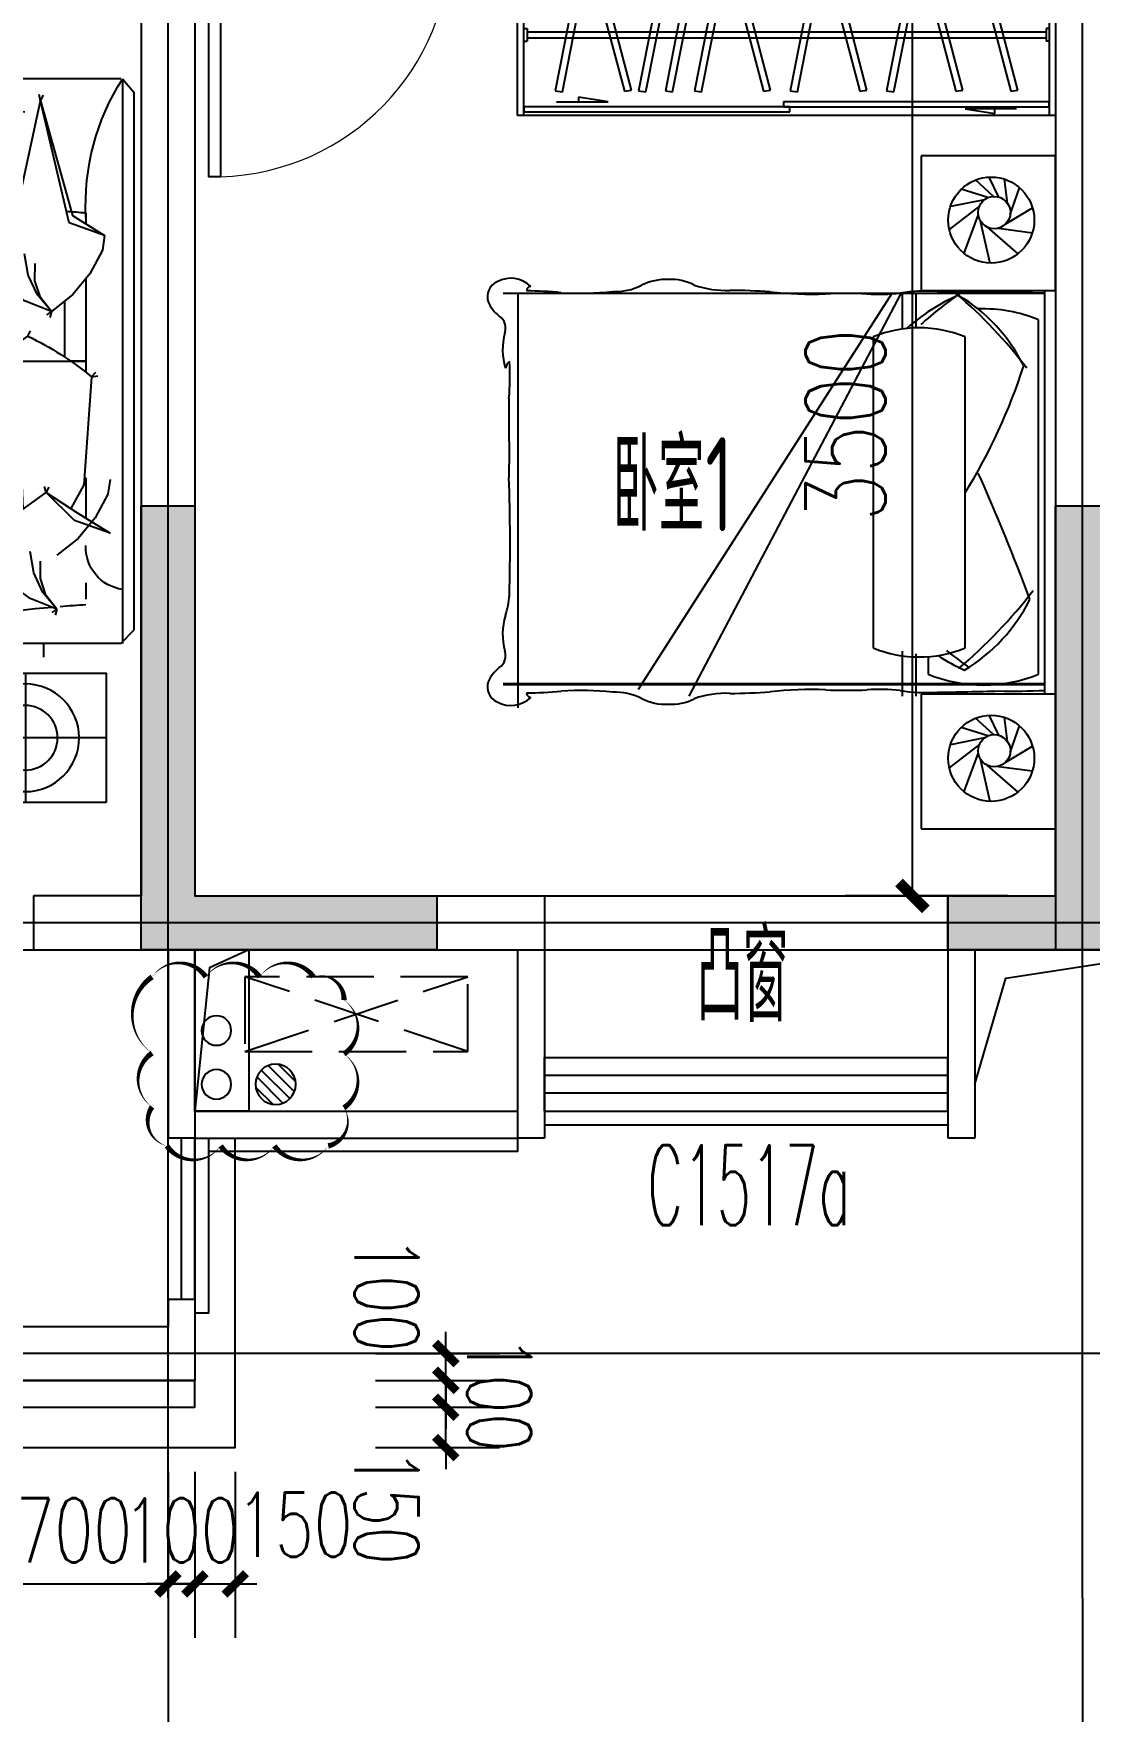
# Model space of a CAD drawing. Extents: x -129588 to 17450, y 1144 to 109436.
# Drawn here: x -34414 to -30488, y 12868 to 19103 of the extents above; entities that cross this region are included whole.
import ezdxf

# ---------------------------------------------------------------- set-up
doc = ezdxf.new("R2010")
doc.units = 0
doc.header["$LTSCALE"] = 1000
doc.header["$MEASUREMENT"] = 0
doc.linetypes.add('DASH', pattern=[0.35, 0.25, -0.1])
for name, color, linetype in [('_S-YS(雨水管)', 3, 'Continuous'), ('_S-空调立管', 7, 'Continuous'), ('A-外装饰线脚', 7, 'Continuous'), ('A-洞口', 105, 'Continuous'), ('A-看线', 105, 'Continuous'), ('A-空调室外机', 5, 'DASH'), ('A-第三道尺寸线', 105, 'Continuous'), ('A-线脚看线', 9, 'Continuous'), ('AE-FLOR', 151, 'Continuous'), ('AXIS', 3, 'Continuous'), ('DOTE', 16, 'Continuous'), ('NL', 5, 'Continuous'), ('PUB_HATCH', 8, 'Continuous'), ('PUB_TEXT', 7, 'Continuous'), ('WALL', 2, 'Continuous'), ('WINDOW', 4, 'Continuous'), ('WINDOW_TEXT', 7, 'Continuous'), ('剪力墙', 6, 'Continuous'), ('栏杆', 142, 'Continuous')]:
    doc.layers.add(name, color=color, linetype=linetype)
for name, color, linetype, plot in [('A-area(算全面积)', 21, 'Continuous', False), ('A-area(算半面积)', 23, 'Continuous', False), ('A-FUR', 8, 'Continuous', False), ('Q20160530修改', 20, 'Continuous', False)]:
    doc.layers.add(name, color=color, linetype=linetype, plot=plot)
doc.layers.add('A-第四道尺寸线(线脚尺寸)', color=105, linetype='Continuous', lineweight=5)
doc.styles.add('_TCH_DIM_T3', font='SIMPLEX.shx', dxfattribs={"width": 0.705882, "bigfont": 'GBCBIG.shx'})
doc.styles.add('_TCH_WINDOW', font='SIMPLEX.shx', dxfattribs={"width": 0.7, "height": 3.5, "bigfont": 'GBCBIG.shx'})
doc.styles.get("Standard").update_dxf_attribs({"font": 'gbenor.shx', "width": 0.7, "bigfont": 'gbcbig.shx'})
doc.dimstyles.new('_TCH_ARCH&&100', dxfattribs={"dimtxt": 297.5, "dimasz": 100, "dimexe": 250, "dimexo": 300, "dimgap": 100, "dimtad": 1, "dimdec": 0, "dimzin": 0, "dimdsep": 46, "dimtxsty": '_TCH_DIM_T3', "dimblk": 'ARCHTICK', "dimcen": 0.09, "dimclrt": 7, "dimazin": 2, "dimtfac": 1, "dimtdec": 0, "dimtix": 1, "dimtmove": 2, "dimatfit": 3, "dimfxl": 0, "dimtolj": 1, "dimtzin": 0, "dimarcsym": 0})
doc.dimstyles.new('_TCH_ARCH&&80', dxfattribs={"dimtxt": 238, "dimasz": 80, "dimexe": 200, "dimexo": 240, "dimgap": 80, "dimtad": 1, "dimdec": 0, "dimzin": 0, "dimdsep": 46, "dimtxsty": '_TCH_DIM_T3', "dimblk": 'ARCHTICK', "dimcen": 0.09, "dimclrt": 7, "dimazin": 2, "dimtfac": 1, "dimtdec": 0, "dimtix": 1, "dimtmove": 2, "dimatfit": 3, "dimfxl": 0, "dimtolj": 1, "dimtzin": 0, "dimarcsym": 0})

# ---------------------------------------------------------------- blocks, each defined once
blk = doc.blocks.new('jgjlq030328')
at = {"layer": 'PUB_HATCH'}
for points in [[(-280335, 9661.9), (-280135, 9661.9), (-280135, 8211.9), (-279235, 8211.9), (-279235, 8011.9), (-280335, 8011.9)], [(-277335, 8011.9), (-277335, 8211.9), (-276935, 8211.9), (-276935, 9661.9), (-276735, 9661.9), (-276735, 8211.9), (-276335, 8211.9), (-276335, 8011.9)]]:
    blk.add_hatch(color=256, dxfattribs=at).paths.add_polyline_path(points)
at = {"layer": '剪力墙'}
blk.add_lwpolyline([(-280335, 9661.9), (-280135, 9661.9), (-280135, 8211.9), (-279235, 8211.9), (-279235, 8011.9), (-280335, 8011.9)], close=True, dxfattribs=at)
for points in [[(-277335, 8011.9), (-277335, 8211.9), (-276935, 8211.9), (-276935, 9661.9), (-276735, 9661.9), (-276735, 8211.9), (-276335, 8211.9), (-276335, 8011.9), (-277335, 8011.9), (-276735, 8011.9)], [(-280335, 8211.9), (-280335, 8211.9)]]:
    blk.add_lwpolyline(points, dxfattribs=at)
blk = doc.blocks.new('zhouxianssceng0329')
at = {"layer": 'DOTE'}
for p, q in [((-33913.7, 132089.9), (-33913.7, 156469.4)), ((-30513.7, 132089.9), (-30513.7, 143398.2)), ((5501.3, 134598.2), (-44988.6, 134598.2)), ((5501.3, 132998.2), (-44988.6, 132998.2))]:
    blk.add_line(p, q, dxfattribs=at)
blk = doc.blocks.new('ktswaj')
at = {"linetype": 'DASH'}
blk.add_lwpolyline([(15990.1, 179082.6), (15990.1, 178253.3), (16268.4, 178253.3), (16268.4, 179082.6)], close=True, dxfattribs=at)
for points in [[(15990.1, 179082.6), (16268.4, 178253.3)], [(15990.1, 178253.3), (16268.4, 179082.6)]]:
    blk.add_lwpolyline(points, dxfattribs=at)
blk = doc.blocks.new('u5g')
at = {"color": 8, "linetype": 'DASH', "ltscale": 20}
for p, q in [((10502.8, 151826.4), (10512.8, 151826.4)), ((10512.8, 151826.4), (10512.8, 151776.4)), ((12177.7, 151813.9), (10512.8, 151813.9)), ((12187.8, 151826.4), (12177.7, 151826.4)), ((12177.7, 151826.4), (12177.7, 151776.4)), ((10502.8, 151776.4), (10512.8, 151776.4)), ((12177.7, 151788.9), (10512.8, 151788.9)), ((12187.8, 151776.4), (12177.7, 151776.4))]:
    blk.add_line(p, q, dxfattribs=at)
at = {"color": 8, "ltscale": 20}
for p, q in [((11917.6, 151531.4), (12012.7, 151550.3)), ((12012.7, 151550.3), (12012.7, 151531.4)), ((10607.7, 151503.4), (10772.9, 151503.4)), ((10772.9, 151503.4), (10677.8, 151484.5)), ((10677.8, 151484.5), (10677.8, 151503.4)), ((12082.8, 151531.4), (11917.6, 151531.4))]:
    blk.add_line(p, q, dxfattribs=at)
at = {"linetype": 'DASH', "ltscale": 20}
for points in [[(12207.8, 152126.4), (10482.8, 152126.4), (10482.8, 151476.4), (12207.8, 151476.4)], [(10502.8, 151531.4), (11355.3, 151531.4), (11355.3, 151511.4), (10502.8, 151511.4)], [(11335.3, 151511.4), (12187.8, 151511.4), (12187.8, 151491.4), (11335.3, 151491.4)]]:
    blk.add_lwpolyline(points, close=True, dxfattribs=at)
blk.add_lwpolyline([(12187.8, 151476.4), (12187.8, 152106.4), (10502.8, 152106.4), (10502.8, 151476.4)], dxfattribs=at)
at = {"color": 8, "linetype": 'DASH', "ltscale": 20}
for points in [[(11001.3, 151572.3), (10930.5, 152024.3), (10953.7, 152028), (11024.5, 151576)], [(11310.5, 151572.3), (11239.7, 152024.3), (11262.9, 152028), (11333.7, 151576)], [(11617.8, 151572.3), (11547, 152024.3), (11570.2, 152028), (11641, 151576)], [(11711, 151572.3), (11640.2, 152024.3), (11663.4, 152028), (11734.2, 151576)], [(11796.6, 151572.3), (11725.8, 152024.3), (11749, 152028), (11819.8, 151576)], [(12064, 151572.3), (11993.2, 152024.3), (12016.4, 152028), (12087.2, 151576)], [(10603.3, 151578.7), (10696.8, 152026.6), (10719.8, 152021.8), (10626.3, 151573.9)], [(10780.1, 151578.7), (10873.6, 152026.6), (10896.6, 152021.8), (10803.1, 151573.9)], [(11087.5, 151578.7), (11181, 152026.6), (11204, 152021.8), (11110.4, 151573.9)], [(11396.6, 151578.7), (11490.1, 152026.6), (11513.1, 152021.8), (11419.6, 151573.9)], [(11842.7, 151578.7), (11936.3, 152026.6), (11959.3, 152021.8), (11865.7, 151573.9)]]:
    blk.add_lwpolyline(points, close=True, dxfattribs=at)
blk = doc.blocks.new('床-次')
for p, q in [((0, 1250), (-500, 1250)), ((-500, 1250), (-500, 750)), ((0, 750), (0, 1250)), ((-251.5, 1094.8), (-351.2, 1125.9)), ((-230.3, 1099.5), (-298, 1160.7)), ((-211.2, 1097.1), (-246.7, 1171.4)), ((-179.1, 1074.2), (-189.7, 1163.7)), ((-168.5, 1032.8), (-133.7, 1131.8)), ((-281.6, 1064.1), (-395.4, 976.5)), ((-264.8, 1087), (-391.3, 1061.6)), ((-287.6, 1032.1), (-341.4, 888.3)), ((-279.8, 1009.2), (-244.4, 851.5)), ((-185.3, 997.5), (-85.7, 1056.5)), ((-253.8, 985.3), (-140.1, 886)), ((-212.8, 981.5), (-86.3, 964.7)), ((-500, 750), (0, 750)), ((-40, -750), (-40, 750)), ((-40, 750), (0, 750)), ((0, 750), (0, -750)), ((-40, 738.5), (-2054.4, 738.5)), ((-40, 738.5), (-2054.4, 738.5)), ((-1999.7, 738.5), (-1999.7, -801.2)), ((-608.2, 738.5), (-1552.4, -732.5)), ((-575.1, 738.5), (-1363.6, -758.2)), ((-570.6, 738.5), (-570.6, 606)), ((-519.8, 738.5), (-519.8, 615.5)), ((-63, -675.7), (-63, 640.9)), ((-678.3, 577.3), (-678.3, -578.2)), ((-336.3, -578.2), (-336.3, 577.3)), ((-570.6, -590.9), (-570.6, -758.2)), ((-519.8, -600.4), (-519.8, -758.2)), ((-473.4, -610.8), (-473.4, -675.7)), ((-40, -711.5), (-2054.4, -711.5)), ((-40, -715.5), (-2054.4, -715.5)), ((0, -750), (-500, -750)), ((-500, -750), (-500, -1250)), ((0, -750), (-40, -750)), ((0, -1250), (0, -750)), ((-230.3, -900.5), (-298, -839.3)), ((-211.2, -902.9), (-246.7, -828.6)), ((-179.1, -925.8), (-189.7, -836.3)), ((-168.5, -967.2), (-133.7, -868.2)), ((-264.8, -913), (-391.3, -938.4)), ((-251.5, -905.2), (-351.2, -874.1)), ((-281.6, -935.9), (-395.4, -1023.5)), ((-287.6, -967.9), (-341.4, -1111.7)), ((-279.8, -990.8), (-244.4, -1148.5)), ((-185.3, -1002.5), (-85.7, -943.5)), ((-253.8, -1014.7), (-140.1, -1114)), ((-212.8, -1018.5), (-86.3, -1035.3)), ((-500, -1250), (0, -1250))]:
    blk.add_line(p, q)
for centre, radius in [((-239.3, 1011.5), 160), ((-228.1, 1039.5), 60), ((-239.3, -988.5), 160), ((-228.1, -960.5), 60)]:
    blk.add_circle(centre, radius)
for centre, radius, start, end in [((-2050.6, 726), 61.8, 114.65516, 197.05817), ((-2025.4, 689.2), 106, 45.78413, 118.72126), ((-1950.6, 749.2), 16, 93.39574, 183.44183), ((-1965.7, -466.9), 1215.2, 83.96781, 90.04075), ((-1636.1, 955.2), 209.3, 267.15615, 297.45765), ((-1447.1, 581), 209.9, 87.96316, 116.12762), ((-1430.8, 599), 192, 63.04698, 92.64916), ((-1225.8, 1105.3), 355.3, 250.60635, 272.32801), ((-1221.3, -1525.3), 2275.6, 85.96877, 89.74947), ((-1983, 763.6), 138.4, 203.70607, 231.95597), ((-1770.2, 1899.8), 1160.2, 266.64954, 276.11997), ((-909.2, 2045.3), 1309.4, 263.33019, 272.35813), ((-778.2, -773.7), 1512.6, 87.0776, 92.9224), ((-655.9, 1541.2), 805.5, 266.782, 275.59148), ((-480.7, 163.8), 583.8, 86.03666, 99.53314), ((-58.4, 47), 749.3, 113.83469, 131.46224), ((532.5, -530), 1548.8, 124.57489, 131.88808), ((-774.9, -20652.4), 21401.2, 88.49238, 89.10433), ((-1546.8, -636.7), 1810.6, 37.31306, 49.42063), ((-689.8, 185.7), 637.9, 26.40883, 59.00025), ((-160, -2198.1), 2939.9, 87.66163, 91.01156), ((-2098.3, 610.2), 53.6, 340.23108, 55.86441), ((-268.2, 142.5), 539, 67.62117, 92.10241), ((-1819.9, 531), 236, 164.99871, 197.18078), ((-507.3, 161.9), 449.1, 67.62117, 112.37883), ((-2002.9, 452.2), 43.4, 129.07345, 167.94605), ((-2962.5, 430.3), 933.9, 354.95264, 3.41649), ((-2185.6, 1136.9), 2172.2, 328.3558, 342.10444), ((5743.4, 272.5), 7776, 179.44258, 181.07566), ((-1219.9, 79.3), 812.7, 176.67233, 181.72422), ((-7673.2, -3224.4), 8087.9, 20.45865, 24.04845), ((-9950.5, -199.5), 7922.3, 358.6733, 1.8401), ((-1523.8, 732.7), 1810.6, 309.96455, 322.68694), ((-2329.2, -362.3), 299.6, 341.30518, 356.04213), ((-666.8, -113.7), 637.9, 300.99975, 333.59117), ((-1819.9, -528), 236, 162.81922, 195.00129), ((-2098.3, -607.2), 53.6, 304.13559, 19.76892), ((-507.3, -162.9), 449.1, 247.62117, 292.37883), ((-35.4, 25), 749.3, 237.46377, 246.16531), ((555.5, 626), 1548.8, 231.63721, 235.42511), ((-1983, -760.6), 138.4, 128.04403, 156.29393), ((-268.2, -177.3), 539, 247.62117, 292.37883), ((-2050.6, -723), 61.8, 162.94183, 245.34484), ((-1950.6, -746.2), 16, 176.55817, 266.60426), ((-1965.7, 469.9), 1215.2, 269.95925, 276.03219), ((-1770.2, -1896.8), 1160.2, 83.88003, 93.35046), ((-1636.1, -952.2), 209.3, 62.54235, 92.84385), ((-1225.8, -1102.3), 355.3, 87.67199, 109.39365), ((-1221.3, 1528.3), 2275.6, 270.25053, 274.03123), ((-909.2, -2042.3), 1309.4, 87.64187, 96.66981), ((-778.2, 776.7), 1512.6, 267.0776, 272.9224), ((-655.9, -1538.2), 805.5, 84.40852, 93.218), ((-480.7, -160.8), 583.8, 260.46686, 273.96334), ((-774.9, 20655.4), 21401.2, 270.89567, 271.50762), ((-160, 2201.1), 2939.9, 268.98844, 272.33837), ((-2025.4, -686.2), 106, 241.27874, 314.21587), ((-1447.1, -578), 209.9, 243.87238, 272.03684), ((-1430.8, -596), 192, 267.35084, 296.95302)]:
    blk.add_arc(centre, radius, start, end)
at = {"text_generation_flag": 4, "width": 0.8, "flags": 9}
for tag, p in [('XSIZE', (-239.3, 1011.5)), ('YSIZE', (-239.3, 1011.5)), ('XSIZE', (-239.3, -988.5)), ('YSIZE', (-239.3, -988.5))]:
    blk.add_attdef(tag, p, '', height=0.5, rotation=180, dxfattribs=at)
blk = doc.blocks.new('A$C40FB7DD8')
at = {"layer": 'A-FUR'}
for p, q in [((41.5, 2879.3), (0, 2829.3)), ((41.5, 2879.3), (41.5, 780.5)), ((878.2, 2880.5), (48.2, 2880.5)), ((878.2, 2880.5), (48.2, 2880.5)), ((0, 2829.3), (0, 830.5)), ((928.2, 2830.5), (928.2, 830.5)), ((928.2, 2830.5), (928.2, 830.5)), ((178.2, 2380.5), (178.2, 2340.1)), ((178.2, 2380.5), (178.2, 2340.1)), ((178.2, 2136.3), (178.2, 1788.7)), ((178.2, 2136.3), (178.2, 1788.7)), ((258.2, 2052.9), (258.2, 1846.2)), ((258.2, 2052.9), (258.2, 1846.2)), ((928.2, 1830.5), (178.2, 1830.5)), ((178.2, 1830.5), (234.9, 1830.5)), ((928.2, 1830.5), (178.2, 1830.5)), ((178.2, 1830.5), (234.9, 1830.5)), ((508.2, 1830.5), (928.2, 1830.5)), ((508.2, 1830.5), (928.2, 1830.5)), ((178.2, 1396.7), (178.2, 1246.9)), ((178.2, 1396.7), (178.2, 1246.9)), ((178.2, 1005.8), (178.2, 945.4)), ((178.2, 1005.8), (178.2, 945.4)), ((48.2, 780.5), (0, 830.5)), ((1120.8, 835.2), (1885.8, 835.2)), ((48.2, 780.5), (878.2, 780.5)), ((48.2, 780.5), (878.2, 780.5)), ((1075.8, 88.2), (1075.8, 790.2)), ((1930.8, 88.2), (1930.8, 790.2)), ((403.2, 670.5), (403.2, 190.5)), ((403.2, 670.5), (403.2, 190.5)), ((103.2, 430.5), (703.2, 430.5)), ((1224.3, 205.2), (1511.1, 205.2)), ((1728.1, 205.2), (1782.4, 205.2)), ((1930.8, 88.2), (1076.9, 82.1))]:
    blk.add_line(p, q, dxfattribs=at)
for points in [[(346.7, 2797.9), (335.5, 2818.2)], [(346.7, 2797.9), (335.5, 2818.2)], [(346.7, 2797.9), (351.9, 2820.8)], [(346.7, 2797.9), (351.9, 2820.8)], [(108.7, 2296.4), (240.3, 2344.4), (346.7, 2797.9), (228.5, 2371.8), (108.7, 2296.4)], [(108.7, 2296.4), (240.3, 2344.4), (346.7, 2797.9), (228.5, 2371.8), (108.7, 2296.4)], [(558.7, 2203.4), (508, 2301.4), (436, 2383.9), (346.7, 2797.9)], [(558.7, 2203.4), (508, 2301.4), (436, 2383.9), (346.7, 2797.9)], [(108.7, 2296.4), (116.7, 2242), (163.4, 2154.2), (227.2, 2077.4), (306.1, 2015.1)], [(108.7, 2296.4), (116.7, 2242), (163.4, 2154.2), (227.2, 2077.4), (306.1, 2015.1)], [(306.1, 2015.1), (358.2, 2076.9), (392.2, 2149.6), (406.1, 2229.1)], [(306.1, 2015.1), (358.2, 2076.9), (392.2, 2149.6), (406.1, 2229.1)], [(306.1, 2015.1), (406.1, 2054.1), (492.6, 2118.4), (558.7, 2203.4), (577.5, 2190.4)], [(306.1, 2015.1), (406.1, 2054.1), (492.6, 2118.4), (558.7, 2203.4), (577.5, 2190.4)], [(306.1, 2015.1), (346.8, 2066.1), (367.7, 2128.1), (367.2, 2193.4)], [(306.1, 2015.1), (346.8, 2066.1), (367.7, 2128.1), (367.2, 2193.4)], [(558.7, 2203.4), (564.9, 2180.8)], [(558.7, 2203.4), (564.9, 2180.8)], [(306.1, 2015.1), (312.3, 1992.4)], [(306.1, 2015.1), (324.9, 2002.1)], [(306.1, 2015.1), (312.3, 1992.4)], [(306.1, 2015.1), (324.9, 2002.1)], [(394.2, 1922.8), (383.8, 1943.3)], [(394.2, 1922.8), (383.8, 1943.3)], [(606, 1379.1), (555.5, 1776.4), (483.5, 1858.8), (394.2, 1922.8)], [(606, 1379.1), (555.5, 1776.4), (483.5, 1858.8), (394.2, 1922.8)], [(157, 1771.5), (133.8, 1775)], [(157, 1771.5), (133.8, 1775)], [(157, 1771.5), (140.8, 1789.4)], [(157, 1771.5), (140.8, 1789.4)], [(157, 1771.5), (185.8, 1370.1), (234.4, 1282.6)], [(157, 1771.5), (185.8, 1370.1), (234.4, 1282.6)], [(88.4, 1390.3), (96.4, 1335.9), (143.1, 1248.1), (206.9, 1171.3), (285.8, 1109)], [(88.4, 1390.3), (96.4, 1335.9), (143.1, 1248.1), (206.9, 1171.3), (285.8, 1109)], [(419, 1274.8), (454.1, 1405)], [(419, 1274.8), (454.1, 1405)], [(459.1, 1232.4), (542.6, 1295.7), (606, 1379.1)], [(459.1, 1232.4), (542.6, 1295.7), (606, 1379.1)], [(606, 1379.1), (624.9, 1365.3)], [(606, 1379.1), (612.4, 1355.7)], [(606, 1379.1), (624.9, 1365.3)], [(606, 1379.1), (612.4, 1355.7)], [(88.4, 1190.3), (220, 1238.3), (326.4, 1341.9), (208.2, 1265.8), (88.4, 1190.3)], [(88.4, 1190.3), (220, 1238.3), (326.4, 1341.9), (208.2, 1265.8), (88.4, 1190.3)], [(326.4, 1341.9), (315.2, 1362.1)], [(326.4, 1341.9), (315.2, 1362.1)], [(326.4, 1341.9), (331.6, 1364.7)], [(326.4, 1341.9), (331.6, 1364.7)], [(538.4, 1097.4), (487.7, 1195.4), (415.6, 1277.8), (326.4, 1341.9)], [(538.4, 1097.4), (487.7, 1195.4), (415.6, 1277.8), (326.4, 1341.9)], [(411, 1282.1), (415.4, 1368.5)], [(411, 1282.1), (415.4, 1368.5)], [(285.8, 909), (337.8, 970.9), (371.8, 1043.5), (385.7, 1123)], [(285.8, 909), (337.8, 970.9), (371.8, 1043.5), (385.7, 1123)], [(285.8, 909), (385.8, 948.1), (472.2, 1012.4), (538.4, 1097.4), (557.1, 1084.4)], [(285.8, 909), (385.8, 948.1), (472.2, 1012.4), (538.4, 1097.4), (557.1, 1084.4)], [(285.8, 909), (326.5, 960), (347.4, 1022.1), (346.9, 1087.3)], [(285.8, 909), (326.5, 960), (347.4, 1022.1), (346.9, 1087.3)], [(538.4, 1097.4), (544.5, 1074.7)], [(538.4, 1097.4), (544.5, 1074.7)], [(285.8, 909), (291.9, 886.4)], [(285.8, 909), (304.5, 896)], [(285.8, 909), (291.9, 886.4)], [(285.8, 909), (304.5, 896)], [(335.5, 780.5), (335.5, 730.5)], [(1645.6, 529.3), (1557.4, 483.7), (1483.2, 418.8), (1425.6, 338.5)], [(1815.1, 302), (1780, 391.9), (1722.1, 469.8), (1645.6, 529.3), (1657.4, 546.2)], [(1645.6, 529.3), (1666, 534.9)], [(1815.1, 302), (1759.5, 348.8), (1694.1, 379.4), (1622.5, 391.9)], [(1425.6, 338.5), (1405, 343.2)], [(1425.6, 338.5), (1407.4, 328.4)], [(1562, 124.3), (1518.8, 242.7), (1425.6, 338.5), (1494.1, 232.2), (1562, 124.3)], [(1815.1, 302), (1769.3, 338.6), (1713.4, 357.4), (1654.7, 356.9)], [(1815.1, 302), (1826.9, 318.8)], [(1562, 124.3), (1610.9, 131.5), (1689.9, 173.5), (1759.1, 230.9), (1815.1, 302)], [(1815.1, 302), (1835.5, 307.5)]]:
    blk.add_lwpolyline(points, dxfattribs=at)
for points in [[(2077.4, 1330.5), (1377.4, 1330.5), (1377.4, 2330.5), (2077.4, 2330.5)], [(2057.4, 1350.5), (1397.4, 1350.5), (1397.4, 2310.5), (2057.4, 2310.5)], [(103.2, 190.5), (703.2, 190.5), (703.2, 670.5), (103.2, 670.5)], [(103.2, 190.5), (703.2, 190.5), (703.2, 670.5), (103.2, 670.5)]]:
    blk.add_lwpolyline(points, close=True, dxfattribs=at)
for radius in [200, 200, 120, 120]:
    blk.add_circle((403.2, 430.5), radius, dxfattribs=at)
for centre, radius, start, end in [((-691.2, 2409.1), 870.5, 357.129, 32.68925), ((-691.2, 2409.1), 870.5, 357.129, 32.68925), ((796.2, 2848.5), 32, 272.87671, 87.12329), ((796.2, 2848.5), 32, 272.87671, 87.12329), ((878.2, 2830.5), 50, 0, 90), ((878.2, 2830.5), 50, 0, 90), ((-79.7, 7198.9), 4469.4, 276.22845, 281.32246), ((-79.7, 7198.9), 4469.4, 276.22845, 281.32246), ((17.7, 4838), 2462.8, 273.73773, 275.43738), ((17.7, 4838), 2462.8, 273.73773, 275.43738), ((893.1, 878.9), 1157, 115.54225, 129.51011), ((893.1, 878.9), 1157, 115.54225, 129.51011), ((20.8, 1137.9), 157.6, 277.53796, 2.71358), ((20.8, 1137.9), 157.6, 277.53796, 2.71358), ((-20, -2497.3), 3428.8, 85.0947, 86.69097), ((-20, -2497.3), 3428.8, 85.0947, 86.69097), ((-55.1, -3291.8), 4223.3, 78.34832, 85.12174), ((-55.1, -3291.8), 4223.3, 78.34832, 85.12174), ((796.2, 812.4), 32, 272.87671, 87.12329), ((796.2, 812.4), 32, 272.87671, 87.12329), ((878.2, 830.5), 50, 270, 0), ((878.2, 830.5), 50, 270, 0), ((1120.8, 790.2), 45, 90, 180), ((1120.8, 790.2), 45, 90, 180), ((1885.8, 790.2), 45, 0, 90), ((1104.6, 716.4), 28.8, 2.87671, 177.12329), ((1104.6, 716.4), 28.8, 2.87671, 177.12329), ((-2199, -8.8), 3410.7, 3.59076, 12.30096), ((-2199, -8.8), 3410.7, 3.59076, 12.30096), ((4880.8, 26.8), 3085.9, 167.06015, 174.57772), ((1902.1, 716.4), 28.8, 2.87671, 177.12329), ((4880.8, 26.8), 3085.9, 175.0947, 176.69097), ((1217.6, 63.5), 141.9, 87.28642, 172.46204), ((1789.1, 63.5), 141.9, 7.53796, 92.71358)]:
    blk.add_arc(centre, radius, start, end, dxfattribs=at)
blk = doc.blocks.new('$TCHSYS$WIN2D')
for p, q in [((-0.5, 0.5), (0.5, 0.5)), ((-0.5, 0.5), (-0.5, -0.5)), ((0.5, 0.5), (0.5, -0.5)), ((0.5, 0.1667), (-0.5, 0.1667)), ((0.5, -0.1667), (-0.5, -0.1667)), ((-0.5, -0.5), (0.5, -0.5))]:
    blk.add_line(p, q)
blk = doc.blocks.new('$DorLib2D$00000001')
for p, q in [((0.45, 0.975), (0.5, 0.975)), ((0.45, 0), (0.45, 0.975)), ((0.5, 0), (0.5, 0.975)), ((0.5, 0), (0.45, 0))]:
    blk.add_line(p, q)
at = {"lineweight": 13}
blk.add_arc((0.475, 0), 0.975, 91.46928, 180, dxfattribs=at)
blk = doc.blocks.new('_ArchTick')
at = {"color": 0, "linetype": 'ByBlock', "const_width": 0.4}
blk.add_lwpolyline([(-0.5, -0.5), (0.5, 0.5)], dxfattribs=at)
blk = doc.blocks.new('*D1034')
at = {"layer": 'A-第三道尺寸线', "color": 0, "lineweight": -2, "transparency": 16777216}
for p, q in [((11629.6, 164234.8), (11025.3, 164234.8)), ((11275.3, 160734.8), (11275.3, 164234.8)), ((11629.6, 160734.8), (11025.3, 160734.8))]:
    blk.add_line(p, q, dxfattribs=at)
at = {"layer": 'Defpoints', "color": 0, "transparency": 16777216}
for p in [(11275.3, 164234.8), (11929.6, 164234.8), (11929.6, 160734.8)]:
    blk.add_point(p, dxfattribs=at)
at = {"layer": 'A-第三道尺寸线', "color": 0, "lineweight": -2, "transparency": 16777216, "xscale": 100, "yscale": 100, "zscale": 100}
for p, rotation in [((11275.3, 164234.8), 90), ((11275.3, 160734.8), 270)]:
    blk.add_blockref('_ArchTick', p, dxfattribs=dict(at, rotation=rotation))
at = {"layer": 'A-第三道尺寸线', "color": 7, "transparency": 16777216, "insert": (11026.6, 162484.8), "char_height": 297.5, "attachment_point": 5, "rotation": 90, "style": '_TCH_DIM_T3'}
blk.add_mtext('\\A1;3500', dxfattribs=at)
blk = doc.blocks.new('ssxianjiao0329')
at = {"layer": 'A-外装饰线脚'}
blk.add_lwpolyline([(-34613.7, 132898.2), (-34613.7, 132798.2), (-33813.7, 132798.2), (-33813.7, 132898.2)], dxfattribs=at)
at = {"layer": 'A-线脚看线'}
for points in [[(-32513.7, 133848.2), (-31013.7, 133848.2)], [(-33813.7, 133798.2), (-33763.7, 133798.2), (-33763.7, 133148.2), (-33813.7, 133148.2)], [(-32613.7, 133798.2), (-32613.7, 133748.2), (-33763.7, 133748.2)]]:
    blk.add_lwpolyline(points, dxfattribs=at)
blk = doc.blocks.new('jfdsajjfjkjhhj')
at = {"layer": 'A-洞口'}
blk.add_lwpolyline([(-56303.8, 137588.3), (-56103.8, 137588.3), (-56103.8, 136988.3), (-56303.8, 136988.3)], close=True, dxfattribs=at)
blk.add_lwpolyline([(-56103.8, 137588.3), (-56249.2, 137521.8), (-56303.8, 136988.3)], dxfattribs=at)
blk = doc.blocks.new('huxingdongkoupiaochuangyangtai')
blk.add_blockref('jfdsajjfjkjhhj', (22490.1, 0))
blk = doc.blocks.new('750CHUFANGNCHUANG')
at = {"layer": 'WALL'}
for p in [(-76779, -39901.8), (-76279, -43701.8)]:
    blk.add_line(p, (-76779, -43701.8), dxfattribs=at)
blk = doc.blocks.new('*D1617')
at = {"layer": 'A-第四道尺寸线(线脚尺寸)', "color": 0, "lineweight": -2, "transparency": 16777216}
for p, q in [((-33813.7, 13758.2), (-33813.7, 13141.9)), ((-33663.7, 13758.2), (-33663.7, 13141.9)), ((-33813.7, 13341.9), (-33893.7, 13341.9)), ((-33813.7, 13341.9), (-33663.7, 13341.9)), ((-33663.7, 13341.9), (-33583.7, 13341.9))]:
    blk.add_line(p, q, dxfattribs=at)
at = {"layer": 'Defpoints', "color": 0, "transparency": 16777216}
for p in [(-33813.7, 13998.2), (-33663.7, 13998.2), (-33663.7, 13341.9)]:
    blk.add_point(p, dxfattribs=at)
at = {"layer": 'A-第四道尺寸线(线脚尺寸)', "color": 0, "lineweight": -2, "transparency": 16777216, "xscale": 80, "yscale": 80, "zscale": 80}
blk.add_blockref('_ArchTick', (-33813.7, 13341.9), dxfattribs=at)
at = {"layer": 'A-第四道尺寸线(线脚尺寸)', "color": 0, "lineweight": -2, "transparency": 16777216, "xscale": 80, "yscale": 80, "zscale": 80, "rotation": 180}
blk.add_blockref('_ArchTick', (-33663.7, 13341.9), dxfattribs=at)
at = {"layer": 'A-第四道尺寸线(线脚尺寸)', "color": 7, "transparency": 16777216, "insert": (-33443.7, 13561.9), "char_height": 238, "attachment_point": 5, "style": '_TCH_DIM_T3'}
blk.add_mtext('\\A1;150', dxfattribs=at)
blk = doc.blocks.new('*D1618')
at = {"layer": 'A-第四道尺寸线(线脚尺寸)', "color": 0, "lineweight": -2, "transparency": 16777216}
for p, q in [((-33913.7, 13758.2), (-33913.7, 13141.9)), ((-33813.7, 13758.2), (-33813.7, 13141.9)), ((-33913.7, 13341.9), (-33993.7, 13341.9)), ((-33913.7, 13341.9), (-33813.7, 13341.9)), ((-33813.7, 13341.9), (-33733.7, 13341.9))]:
    blk.add_line(p, q, dxfattribs=at)
at = {"layer": 'Defpoints', "color": 0, "transparency": 16777216}
for p in [(-33913.7, 13998.2), (-33813.7, 13998.2), (-33813.7, 13341.9)]:
    blk.add_point(p, dxfattribs=at)
at = {"layer": 'A-第四道尺寸线(线脚尺寸)', "color": 0, "lineweight": -2, "transparency": 16777216, "xscale": 80, "yscale": 80, "zscale": 80}
blk.add_blockref('_ArchTick', (-33913.7, 13341.9), dxfattribs=at)
at = {"layer": 'A-第四道尺寸线(线脚尺寸)', "color": 0, "lineweight": -2, "transparency": 16777216, "xscale": 80, "yscale": 80, "zscale": 80, "rotation": 180}
blk.add_blockref('_ArchTick', (-33813.7, 13341.9), dxfattribs=at)
at = {"layer": 'A-第四道尺寸线(线脚尺寸)', "color": 7, "transparency": 16777216, "insert": (-33863.7, 13540.9), "char_height": 238, "attachment_point": 5, "style": '_TCH_DIM_T3'}
blk.add_mtext('\\A1;100', dxfattribs=at)
blk = doc.blocks.new('*D1619')
at = {"layer": 'A-第四道尺寸线(线脚尺寸)', "color": 0, "lineweight": -2, "transparency": 16777216}
for p, q in [((-34613.7, 13758.2), (-34613.7, 13141.9)), ((-33913.7, 13758.2), (-33913.7, 13141.9)), ((-34613.7, 13341.9), (-33913.7, 13341.9))]:
    blk.add_line(p, q, dxfattribs=at)
at = {"layer": 'Defpoints', "color": 0, "transparency": 16777216}
for p in [(-34613.7, 13998.2), (-33913.7, 13998.2), (-33913.7, 13341.9)]:
    blk.add_point(p, dxfattribs=at)
at = {"layer": 'A-第四道尺寸线(线脚尺寸)', "color": 0, "lineweight": -2, "transparency": 16777216, "xscale": 80, "yscale": 80, "zscale": 80, "rotation": 180}
blk.add_blockref('_ArchTick', (-34613.7, 13341.9), dxfattribs=at)
at = {"layer": 'A-第四道尺寸线(线脚尺寸)', "color": 0, "lineweight": -2, "transparency": 16777216, "xscale": 80, "yscale": 80, "zscale": 80}
blk.add_blockref('_ArchTick', (-33913.7, 13341.9), dxfattribs=at)
at = {"layer": 'A-第四道尺寸线(线脚尺寸)', "color": 7, "transparency": 16777216, "insert": (-34263.7, 13540.9), "char_height": 238, "attachment_point": 5, "style": '_TCH_DIM_T3'}
blk.add_mtext('\\A1;700', dxfattribs=at)
blk = doc.blocks.new('*D1620')
at = {"layer": 'A-第四道尺寸线(线脚尺寸)', "color": 0, "lineweight": -2, "transparency": 16777216}
for p, q in [((-32880.9, 14198.2), (-32880.9, 14278.2)), ((-33141.9, 14198.2), (-32680.9, 14198.2)), ((-32880.9, 14098.2), (-32880.9, 14198.2)), ((-33141.9, 14098.2), (-32680.9, 14098.2)), ((-32880.9, 14098.2), (-32880.9, 14018.2))]:
    blk.add_line(p, q, dxfattribs=at)
at = {"layer": 'Defpoints', "color": 0, "transparency": 16777216}
for p in [(-33381.9, 14198.2), (-32880.9, 14198.2), (-33381.9, 14098.2)]:
    blk.add_point(p, dxfattribs=at)
at = {"layer": 'A-第四道尺寸线(线脚尺寸)', "color": 0, "lineweight": -2, "transparency": 16777216, "xscale": 80, "yscale": 80, "zscale": 80}
for p, rotation in [((-32880.9, 14198.2), 270.0001379618485), ((-32880.9, 14098.2), 90.00013796184848)]:
    blk.add_blockref('_ArchTick', p, dxfattribs=dict(at, rotation=rotation))
at = {"layer": 'A-第四道尺寸线(线脚尺寸)', "color": 7, "transparency": 16777216, "insert": (-33100.9, 14418.2), "char_height": 238, "attachment_point": 5, "rotation": 270.00014, "style": '_TCH_DIM_T3'}
blk.add_mtext('\\A1;100', dxfattribs=at)
blk = doc.blocks.new('*D1621')
at = {"layer": 'A-第四道尺寸线(线脚尺寸)', "color": 0, "lineweight": -2, "transparency": 16777216}
for p, q in [((-32880.9, 14098.2), (-32880.9, 14178.2)), ((-33141.9, 14098.2), (-32680.9, 14098.2)), ((-32880.9, 13998.2), (-32880.9, 14098.2)), ((-33141.9, 13998.2), (-32680.9, 13998.2)), ((-32880.9, 13998.2), (-32880.9, 13918.2))]:
    blk.add_line(p, q, dxfattribs=at)
at = {"layer": 'Defpoints', "color": 0, "transparency": 16777216}
for p in [(-33381.9, 14098.2), (-32880.9, 14098.2), (-33381.9, 13998.2)]:
    blk.add_point(p, dxfattribs=at)
at = {"layer": 'A-第四道尺寸线(线脚尺寸)', "color": 0, "lineweight": -2, "transparency": 16777216, "xscale": 80, "yscale": 80, "zscale": 80}
for p, rotation in [((-32880.9, 14098.2), 270.0001379618506), ((-32880.9, 13998.2), 90.00013796185058)]:
    blk.add_blockref('_ArchTick', p, dxfattribs=dict(at, rotation=rotation))
at = {"layer": 'A-第四道尺寸线(线脚尺寸)', "color": 7, "transparency": 16777216, "insert": (-32681.9, 14048.2), "char_height": 238, "attachment_point": 5, "rotation": 270.00014, "style": '_TCH_DIM_T3'}
blk.add_mtext('\\A1;100', dxfattribs=at)
blk = doc.blocks.new('*D1622')
at = {"layer": 'A-第四道尺寸线(线脚尺寸)', "color": 0, "lineweight": -2, "transparency": 16777216}
for p, q in [((-32880.9, 13998.2), (-32880.9, 14078.2)), ((-33141.9, 13998.2), (-32680.9, 13998.2)), ((-32880.9, 13848.2), (-32880.9, 13998.2)), ((-33141.9, 13848.2), (-32680.9, 13848.2)), ((-32880.9, 13848.2), (-32880.9, 13768.2))]:
    blk.add_line(p, q, dxfattribs=at)
at = {"layer": 'Defpoints', "color": 0, "transparency": 16777216}
for p in [(-33381.9, 13998.2), (-32880.9, 13998.2), (-33381.9, 13848.2)]:
    blk.add_point(p, dxfattribs=at)
at = {"layer": 'A-第四道尺寸线(线脚尺寸)', "color": 0, "lineweight": -2, "transparency": 16777216, "xscale": 80, "yscale": 80, "zscale": 80}
for p, rotation in [((-32880.9, 13998.2), 270.0001379618505), ((-32880.9, 13848.2), 90.00013796185047)]:
    blk.add_blockref('_ArchTick', p, dxfattribs=dict(at, rotation=rotation))
at = {"layer": 'A-第四道尺寸线(线脚尺寸)', "color": 7, "transparency": 16777216, "insert": (-33100.9, 13628.2), "char_height": 238, "attachment_point": 5, "rotation": 270.00014, "style": '_TCH_DIM_T3'}
blk.add_mtext('\\A1;150', dxfattribs=at)
blk = doc.blocks.new('_LV13')
at = {"color": 0}
for p, q in [((-0.071, 0.495), (-0.495, 0.071)), ((0.183, 0.465), (-0.465, -0.183)), ((0.354, 0.354), (-0.354, -0.354)), ((0.465, 0.183), (-0.183, -0.465)), ((0.495, -0.071), (0.071, -0.495))]:
    blk.add_line(p, q, dxfattribs=at)
blk.add_circle((0, 0), 0.5)
blk = doc.blocks.new('e330505')
at = {"layer": '_S-YS(雨水管)'}
blk.add_lwpolyline([(-33678.7, 137288.3, 1), (-33788.7, 137288.3, 1)], format="xyb", close=True, dxfattribs=at)
at = {"layer": '_S-空调立管'}
blk.add_lwpolyline([(-33678.7, 137088.3, 1), (-33788.7, 137088.3, 1)], format="xyb", close=True, dxfattribs=at)
at = {"layer": 'NL', "ltscale": 0.5, "extrusion": (0, 0, -1), "xscale": 150, "yscale": 150, "zscale": -150}
blk.add_blockref('_LV13', (33513.7, 137088.3), dxfattribs=at)
blk = doc.blocks.new('*D958')
at = {"layer": 'AXIS', "color": 0, "lineweight": -2, "transparency": 16777216}
for p, q in [((-37313.7, 12989.9), (-37313.7, 10539.9)), ((-33913.7, 12989.9), (-33913.7, 10539.9)), ((-37313.7, 10789.9), (-33913.7, 10789.9))]:
    blk.add_line(p, q, dxfattribs=at)
at = {"layer": 'Defpoints', "color": 0, "transparency": 16777216}
for p in [(-37313.7, 13289.9), (-33913.7, 13289.9), (-33913.7, 10789.9)]:
    blk.add_point(p, dxfattribs=at)
at = {"layer": 'AXIS', "color": 0, "lineweight": -2, "transparency": 16777216, "xscale": 100, "yscale": 100, "zscale": 100, "rotation": 180}
blk.add_blockref('_ArchTick', (-37313.7, 10789.9), dxfattribs=at)
at = {"layer": 'AXIS', "color": 0, "lineweight": -2, "transparency": 16777216, "xscale": 100, "yscale": 100, "zscale": 100}
blk.add_blockref('_ArchTick', (-33913.7, 10789.9), dxfattribs=at)
at = {"layer": 'AXIS', "color": 7, "transparency": 16777216, "insert": (-35613.7, 11038.6), "char_height": 297.5, "attachment_point": 5, "style": '_TCH_DIM_T3'}
blk.add_mtext('\\A1;3400', dxfattribs=at)
blk = doc.blocks.new('*D959')
at = {"layer": 'AXIS', "color": 0, "lineweight": -2, "transparency": 16777216}
for p, q in [((-33913.7, 12989.9), (-33913.7, 10539.9)), ((-30513.7, 12989.9), (-30513.7, 10539.9)), ((-33913.7, 10789.9), (-30513.7, 10789.9))]:
    blk.add_line(p, q, dxfattribs=at)
at = {"layer": 'Defpoints', "color": 0, "transparency": 16777216}
for p in [(-33913.7, 13289.9), (-30513.7, 13289.9), (-30513.7, 10789.9)]:
    blk.add_point(p, dxfattribs=at)
at = {"layer": 'AXIS', "color": 0, "lineweight": -2, "transparency": 16777216, "xscale": 100, "yscale": 100, "zscale": 100, "rotation": 180}
blk.add_blockref('_ArchTick', (-33913.7, 10789.9), dxfattribs=at)
at = {"layer": 'AXIS', "color": 0, "lineweight": -2, "transparency": 16777216, "xscale": 100, "yscale": 100, "zscale": 100}
blk.add_blockref('_ArchTick', (-30513.7, 10789.9), dxfattribs=at)
at = {"layer": 'AXIS', "color": 7, "transparency": 16777216, "insert": (-32213.7, 11038.6), "char_height": 297.5, "attachment_point": 5, "style": '_TCH_DIM_T3'}
blk.add_mtext('\\A1;3400', dxfattribs=at)
blk = doc.blocks.new('*D960')
at = {"layer": 'AXIS', "color": 0, "lineweight": -2, "transparency": 16777216}
for p, q in [((-30513.7, 12989.9), (-30513.7, 10539.9)), ((-27113.7, 12989.9), (-27113.7, 10539.9)), ((-30513.7, 10789.9), (-27113.7, 10789.9))]:
    blk.add_line(p, q, dxfattribs=at)
at = {"layer": 'Defpoints', "color": 0, "transparency": 16777216}
for p in [(-30513.7, 13289.9), (-27113.7, 13289.9), (-27113.7, 10789.9)]:
    blk.add_point(p, dxfattribs=at)
at = {"layer": 'AXIS', "color": 0, "lineweight": -2, "transparency": 16777216, "xscale": 100, "yscale": 100, "zscale": 100, "rotation": 180}
blk.add_blockref('_ArchTick', (-30513.7, 10789.9), dxfattribs=at)
at = {"layer": 'AXIS', "color": 0, "lineweight": -2, "transparency": 16777216, "xscale": 100, "yscale": 100, "zscale": 100}
blk.add_blockref('_ArchTick', (-27113.7, 10789.9), dxfattribs=at)
at = {"layer": 'AXIS', "color": 7, "transparency": 16777216, "insert": (-28813.7, 11038.6), "char_height": 297.5, "attachment_point": 5, "style": '_TCH_DIM_T3'}
blk.add_mtext('\\A1;3400', dxfattribs=at)
blk = doc.blocks.new('a3huxing0323')
at = {"layer": 'A-看线'}
blk.add_lwpolyline([(9907.6, 160734.8), (11407.6, 160734.8)], dxfattribs=at)
at = {"layer": 'AE-FLOR'}
for points in [[(8507.6, 159234.8), (8507.6, 159834.8)], [(8607.6, 159234.8), (8607.6, 159834.8)]]:
    blk.add_lwpolyline(points, dxfattribs=at)
at = {"layer": 'WALL'}
for p, q in [((8407.6, 164334.8), (8407.6, 160734.8)), ((8607.6, 164234.8), (8607.6, 160734.8)), ((11807.6, 164234.8), (11807.6, 160734.8)), ((8407.6, 160734.8), (8007.6, 160734.8)), ((8007.6, 160734.8), (8007.6, 160534.8)), ((8607.6, 160734.8), (9907.6, 160734.8)), ((9907.6, 160734.8), (9907.6, 160134.8)), ((11407.6, 160734.8), (11807.6, 160734.8)), ((11407.6, 160734.8), (11407.6, 160134.8)), ((8007.6, 160534.8), (8507.6, 160534.8)), ((8507.6, 160534.8), (8507.6, 159834.8)), ((8607.6, 160534.8), (9807.6, 160534.8)), ((8607.6, 160534.8), (8607.6, 159834.8)), ((9807.6, 160534.8), (9807.6, 160034.8)), ((11507.6, 160534.8), (12007.6, 160534.8)), ((11507.6, 160534.8), (11507.6, 160034.8)), ((9907.6, 159934.8), (9907.6, 160134.8)), ((11407.6, 159934.8), (11407.6, 160134.8)), ((9807.6, 160034.8), (9807.6, 159834.8)), ((11507.6, 160034.8), (11507.6, 159834.8)), ((9907.6, 159934.8), (9907.6, 159834.8)), ((11407.6, 159934.8), (11407.6, 159834.8)), ((8607.6, 159834.8), (8507.6, 159834.8)), ((9907.6, 159834.8), (9807.6, 159834.8)), ((11507.6, 159834.8), (11407.6, 159834.8)), ((8507.6, 159234.8), (8507.6, 159134.8)), ((8607.6, 159234.8), (8507.6, 159234.8)), ((8607.6, 159234.8), (8607.6, 158934.8)), ((7807.6, 159134.8), (8507.6, 159134.8)), ((7807.6, 158934.8), (8607.6, 158934.8))]:
    blk.add_line(p, q, dxfattribs=at)
at = {"layer": '栏杆'}
for points in [[(8607.6, 159934.8), (9807.6, 159934.8)], [(8557.6, 159234.8), (8557.6, 159834.8)], [(8607.6, 159834.8), (9807.6, 159834.8)]]:
    blk.add_lwpolyline(points, dxfattribs=at)
at = {"extrusion": (0, 0, -1), "zscale": -1}
blk.add_blockref('A$C40FB7DD8', (-8380.4, 160892), dxfattribs=at)
at = {"layer": 'A-FUR', "extrusion": (0, 0, -1), "xscale": 1.159400000004098, "yscale": 0.9230999999854248, "zscale": -1}
blk.add_blockref('u5g', (-23961.3, 23806.9), dxfattribs=at)
at = {"layer": 'A-FUR', "extrusion": (-1.25171e-07, -4.56361e-07, 1)}
blk.add_blockref('床-次', (11807.6, 162234.8), dxfattribs=at)
at = {"layer": 'A-空调室外机', "rotation": 90}
blk.add_blockref('ktswaj', (187875.6, 144166.4), dxfattribs=at)
at = {"layer": 'WINDOW'}
ref = blk.add_blockref('$DorLib2D$00000001', (9107.6, 164284.8), dxfattribs=dict(at, xscale=-900, yscale=-900, zscale=-900))
ref.add_attrib('A', 'M0923', (8764.6, 164461), dxfattribs={"layer": 'WINDOW_TEXT', "height": 297.5, "style": '_TCH_WINDOW', "width": 0.494118})
ref = blk.add_blockref('$TCHSYS$WIN2D', (10657.6, 160034.8), dxfattribs=dict(at, xscale=1500, yscale=200, zscale=1500))
ref.add_attrib('A', 'C1517a', (10290.1, 159511), dxfattribs={"layer": 'WINDOW_TEXT', "height": 297.5, "style": '_TCH_WINDOW', "width": 0.494118})
at = {"layer": 'PUB_TEXT', "width": 0.7}
for s, height, p in [('卧室', 337.59, (10161.2, 162089.4)), ('1', 350, (10505.2, 162089.4)), ('凸窗', 337.59, (10474, 160267.3))]:
    blk.add_text(s, height=height, dxfattribs=at).set_placement(p)
at = {"layer": 'A-第三道尺寸线'}
dim = blk.add_aligned_dim(p1=(11929.6, 160734.8), p2=(11929.6, 164234.8), distance=654.3, dimstyle='_TCH_ARCH&&100', dxfattribs=at)
dim.commit()
dim.dimension.update_dxf_attribs({"geometry": '*D1034', "text_midpoint": (11026.6, 162484.8)})
blk = doc.blocks.new('1213fxianjiao0427')
at = {"layer": 'A-第四道尺寸线(线脚尺寸)'}
for base, p1, p2, angle, picture, middle in [((-32880.9, 14198.2), (-33381.9, 14098.2), (-33381.9, 14198.2), 90.00014, '*D1620', (-33100.9, 14418.2)), ((-32880.9, 13998.2), (-33381.9, 13848.2), (-33381.9, 13998.2), 90.00014, '*D1622', (-33100.9, 13628.2)), ((-33663.7, 13341.9), (-33813.7, 13998.2), (-33663.7, 13998.2), 0, '*D1617', (-33443.7, 13561.9))]:
    dim = blk.add_linear_dim(base=base, p1=p1, p2=p2, angle=angle, dimstyle='_TCH_ARCH&&80', dxfattribs=at)
    dim.commit()
    dim.dimension.update_dxf_attribs({"geometry": picture, "text_midpoint": middle, "dimtype": 161})
for p1, p2, distance, picture, middle in [((-33381.9, 13998.2), (-33381.9, 14098.2), -501, '*D1621', (-32681.9, 14048.2)), ((-34613.7, 13998.2), (-33913.7, 13998.2), -656.4, '*D1619', (-34263.7, 13540.9)), ((-33913.7, 13998.2), (-33813.7, 13998.2), -656.4, '*D1618', (-33863.7, 13540.9))]:
    dim = blk.add_aligned_dim(p1=p1, p2=p2, distance=distance, dimstyle='_TCH_ARCH&&80', dxfattribs=at)
    dim.commit()
    dim.dimension.update_dxf_attribs({"geometry": picture, "text_midpoint": middle})

msp = doc.modelspace()

# ---------------------------------------------------------------- linework, layer by layer
at = {"layer": 'AXIS'}
for p, q in [((-33913.7, 13289.9), (-33913.7, 9289.9)), ((-30513.7, 13289.9), (-30513.7, 9289.9))]:
    msp.add_line(p, q, dxfattribs=at)

# ---------------------------------------------------------------- block references
msp.add_blockref('zhouxianssceng0329', (0, -118800))
at = {"layer": '剪力墙'}
msp.add_blockref('jgjlq030328', (246321.3, 7686.3, 0), dxfattribs=at)

# ---------------------------------------------------------------- dimensions: what is measured, and where the dimension line sits
at = {"layer": 'AXIS'}
for p1, p2, picture, middle in [((-37313.7, 13289.9), (-33913.7, 13289.9), '*D958', (-35613.7, 11038.6)), ((-33913.7, 13289.9), (-30513.7, 13289.9), '*D959', (-32213.7, 11038.6)), ((-30513.7, 13289.9), (-27113.7, 13289.9), '*D960', (-28813.7, 11038.6))]:
    dim = msp.add_aligned_dim(p1=p1, p2=p2, distance=-2500, dimstyle='_TCH_ARCH&&100', dxfattribs=at)
    dim.commit()
    dim.dimension.update_dxf_attribs({"geometry": picture, "text_midpoint": middle})

# ---------------------------------------------------------------- next in the draw order: block references
msp.add_blockref('a3huxing0323', (-42421.3, -144836.6))

# ---------------------------------------------------------------- next in the draw order: linework, layer by layer
at = {"layer": 'A-area(算全面积)'}
msp.add_lwpolyline([(-44213.7, 34898.2), (-44213.7, 26398.2), (-42813.7, 26398.2), (-42813.7, 24598.2), (-44213.7, 24598.2), (-44213.7, 15698.2), (-40813.7, 15698.2), (-37313.7, 15698.2), (-33813.7, 15698.2), (-27213.7, 15698.2), (-23713.7, 15698.2), (-20213.7, 15698.2), (-13613.7, 15698.2)], dxfattribs=at)
at = {"layer": 'A-area(算半面积)'}
msp.add_lwpolyline([(-40813.7, 15698.2), (-33813.7, 15698.2), (-33813.7, 14098.2), (-40813.7, 14098.2)], close=True, dxfattribs=at)
at = {"layer": 'A-外装饰线脚'}
msp.add_lwpolyline([(-40963.7, 14998.2), (-40963.7, 13848.2), (-33663.7, 13848.2), (-33663.7, 14998.2)], dxfattribs=at)
at = {"layer": 'A-看线'}
msp.add_lwpolyline([(-30913.7, 15198.2), (-30798.1, 15593.1), (-30113.7, 15698.2)], dxfattribs=at)
at = {"layer": 'Q20160530修改'}
msp.add_lwpolyline([(-33973, 15597.4, 0, 20, -0.520567), (-33773, 15597.4, 0, 20, -0.520567), (-33573, 15597.4, 0, 20, -0.520567), (-33373, 15597.4, 0, 20, -0.520567), (-33259.5, 15510.9, 0, 20, -0.520567), (-33259.5, 15310.9, 0, 20, -0.520567), (-33259.5, 15110.9, 0, 20, -0.520567), (-33318, 14969.4, 0, 20, -0.520567), (-33518, 14969.4, 0, 20, -0.520567), (-33718, 14969.4, 0, 20, -0.520567), (-33918, 14969.4, 0, 20, -0.520567), (-33973, 15114.4, 0, 20, -0.520567), (-33973, 15314.4, 0, 20, -0.520567)], format="xyseb", close=True, dxfattribs=at)

# ---------------------------------------------------------------- next in the draw order: block references
for name, p in [('ssxianjiao0329', (0, -118800)), ('huxingdongkoupiaochuangyangtai', (0, -121890.1))]:
    msp.add_blockref(name, p)

# ---------------------------------------------------------------- next in the draw order: block references
msp.add_blockref('750CHUFANGNCHUANG', (46165.2, 59400))

# ---------------------------------------------------------------- next in the draw order: block references
msp.add_blockref('1213fxianjiao0427', (0, 0))
at = {"layer": 'A-area(算半面积)'}
msp.add_blockref('e330505', (0, -121890.1), dxfattribs=at)

doc.saveas('drawing.dxf')
